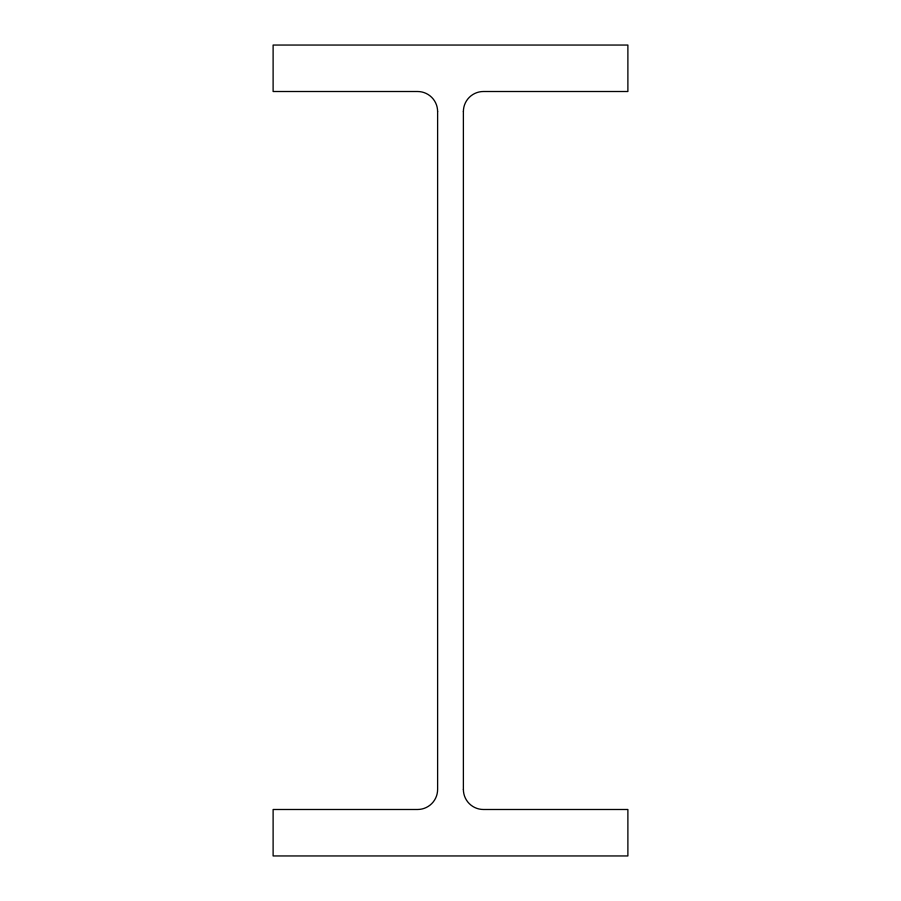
<?xml version="1.0" encoding="UTF-8"?>
<svg xmlns="http://www.w3.org/2000/svg" width="901" height="901" viewBox="0 0 901 901"><rect width="100%" height="100%" fill="white"/><g stroke="black" fill="none" stroke-linecap="round" stroke-linejoin="round"><path stroke-width="1.35" d="M463.384 111.566L463.384 789.434M437.616 111.566L437.616 789.434A20.059 20.059 0 0 1 417.557 809.492L273.116 809.492L273.116 855.95L627.884 855.95L627.884 809.492L483.443 809.492A20.059 20.059 0 0 1 463.384 789.434M463.384 111.566A20.059 20.059 0 0 1 483.443 91.508L627.884 91.508L627.884 45.05L273.116 45.05L273.116 91.508L417.557 91.508A20.059 20.059 0 0 1 437.616 111.566"/></g></svg>
